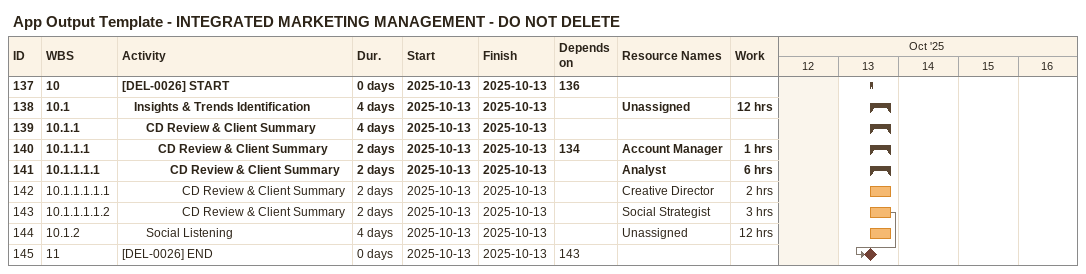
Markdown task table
App Output Template - INTEGRATED MARKETING MANAGEMENT - DO NOT DELETE

| ID | WBS | Task | Duration | Start | Finish | Predecessors | Resources | Work (h) |
|---|---|---|---|---|---|---|---|---|
| 137 | 10 | **[DEL-0026] START** | 0d | 2025-10-13 | 2025-10-13 | 136 |  |  |
| 138 | 10.1 | **Insights & Trends Identification** | 4d | 2025-10-13 | 2025-10-13 |  | Unassigned | 12 |
| 139 | 10.1.1 | **CD Review & Client Summary** | 4d | 2025-10-13 | 2025-10-13 |  |  |  |
| 140 | 10.1.1.1 | **CD Review & Client Summary** | 2d | 2025-10-13 | 2025-10-13 | 134 | Account Manager | 1 |
| 141 | 10.1.1.1.1 | **CD Review & Client Summary** | 2d | 2025-10-13 | 2025-10-13 |  | Analyst | 6 |
| 142 | 10.1.1.1.1.1 | CD Review & Client Summary | 2d | 2025-10-13 | 2025-10-13 |  | Creative Director | 2 |
| 143 | 10.1.1.1.1.2 | CD Review & Client Summary | 2d | 2025-10-13 | 2025-10-13 |  | Social Strategist | 3 |
| 144 | 10.1.2 | Social Listening | 4d | 2025-10-13 | 2025-10-13 |  | Unassigned | 12 |
| 145 | 11 | [DEL-0026] END | 0d | 2025-10-13 | 2025-10-13 | 143 |  |  |
